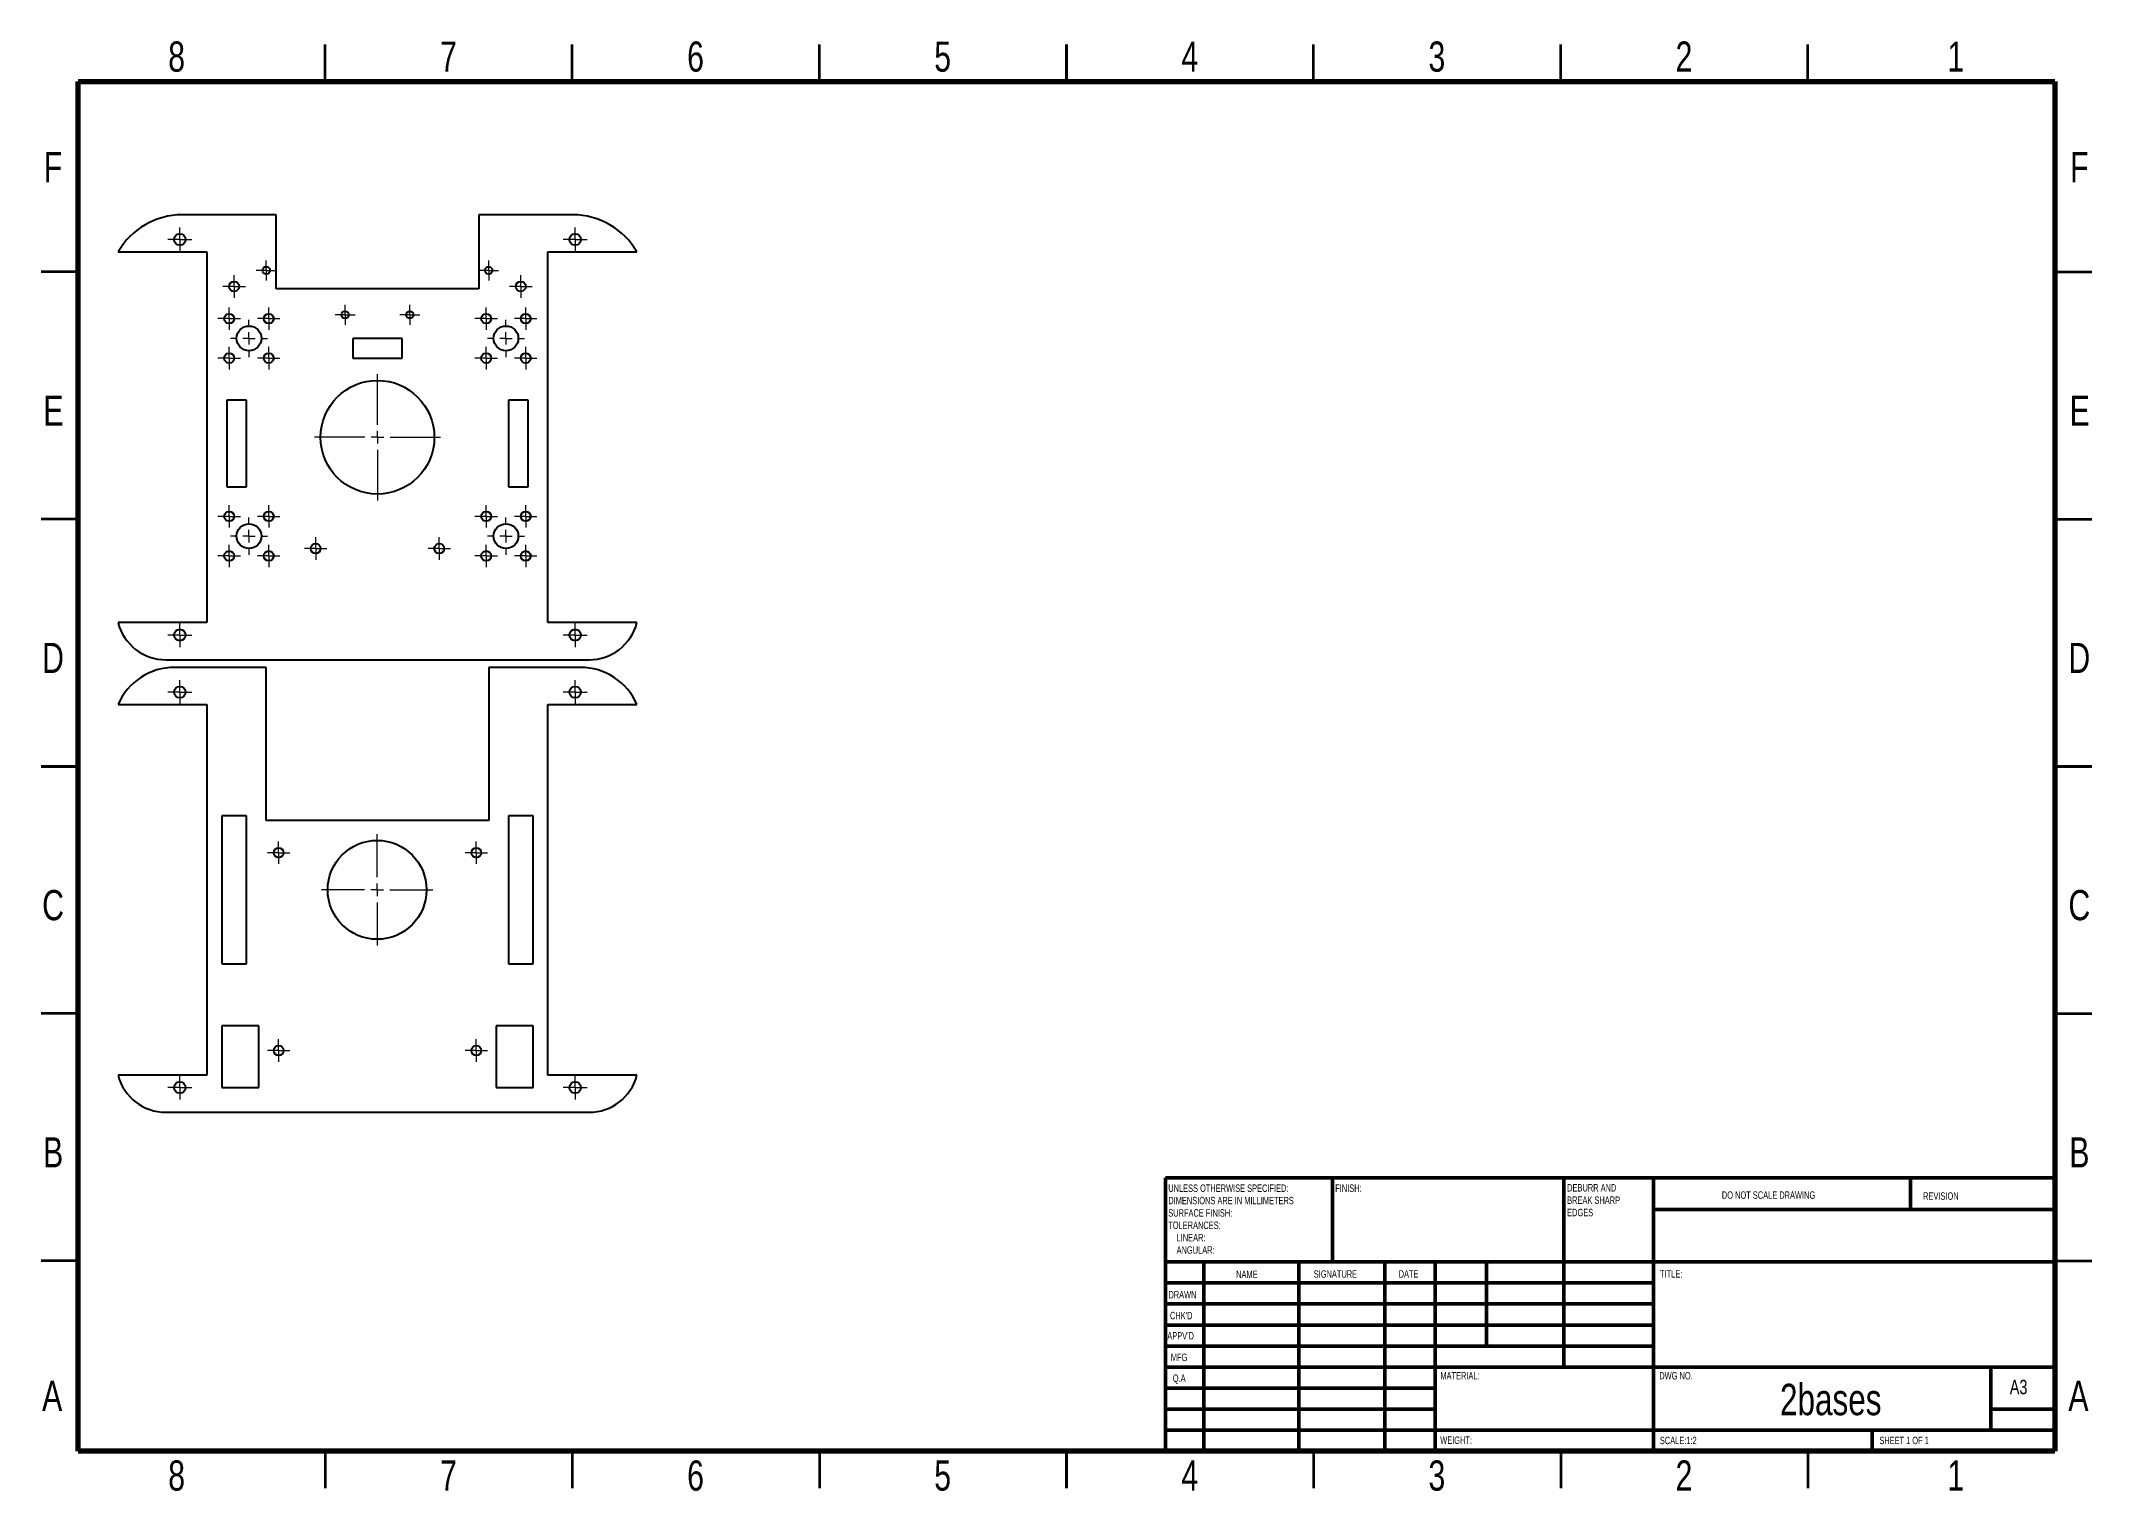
# Model space of a CAD drawing. Header units: millimetres. Extents: x 2 to 418, y 2 to 295.
import ezdxf

# ---------------------------------------------------------------- set-up
doc = ezdxf.new("R2010")
doc.units = ezdxf.units.MM
doc.styles.add('SLDTEXTSTYLE0', font='TXT', dxfattribs={"width": 0.75})
doc.styles.add('SLDTEXTSTYLE1', font='TXT', dxfattribs={"width": 0.686449})
doc.styles.add('SLDTEXTSTYLE2', font='TXT', dxfattribs={"width": 0.6875})

# ---------------------------------------------------------------- blocks, each defined once
blk = doc.blocks.new('SW_CENTERMARKSYMBOL_0')
at = {"color": 0, "linetype": 'Continuous', "lineweight": 18}
for p, q in [((-1.27, 0), (-2.43, 0)), ((0, 0), (-1.27, 0)), ((0, 1.27), (0, 2.43)), ((0, 0), (0, 1.27)), ((0, 0), (0, -1.27)), ((0, 0), (1.27, 0)), ((1.27, 0), (2.43, 0)), ((0, -1.27), (0, -2.43))]:
    blk.add_line(p, q, dxfattribs=at)
blk = doc.blocks.new('SW_CENTERMARKSYMBOL_1')
at = {"color": 0, "linetype": 'Continuous', "lineweight": 18}
for p, q in [((0, 2.54), (0, 12.77)), ((-2.54, 0), (-12.77, 0)), ((0, 0), (-1.27, 0)), ((0, 0), (0, 1.27)), ((0, 0), (0, -1.27)), ((0, 0), (1.27, 0)), ((2.54, 0), (12.77, 0)), ((0, -2.54), (0, -12.77))]:
    blk.add_line(p, q, dxfattribs=at)
blk = doc.blocks.new('SW_CENTERMARKSYMBOL_2')
at = {"color": 0, "linetype": 'Continuous', "lineweight": 18}
for p, q in [((-1.27, 0), (-2.43, 0)), ((0, 0), (-1.27, 0)), ((0, 1.27), (0, 2.43)), ((0, 0), (0, 1.27)), ((0, 0), (0, -1.27)), ((0, 0), (1.27, 0)), ((1.27, 0), (2.43, 0)), ((0, -1.27), (0, -2.43))]:
    blk.add_line(p, q, dxfattribs=at)
blk = doc.blocks.new('SW_CENTERMARKSYMBOL_3')
at = {"color": 0, "linetype": 'Continuous', "lineweight": 18}
for p, q in [((-1.27, 0), (-2.43, 0)), ((0, 0), (-1.27, 0)), ((0, 1.27), (0, 2.43)), ((0, 0), (0, 1.27)), ((0, 0), (0, -1.27)), ((0, 0), (1.27, 0)), ((1.27, 0), (2.43, 0)), ((0, -1.27), (0, -2.43))]:
    blk.add_line(p, q, dxfattribs=at)
blk = doc.blocks.new('SW_CENTERMARKSYMBOL_4')
at = {"color": 0, "linetype": 'Continuous', "lineweight": 18}
for p, q in [((-1.27, 0), (-2.43, 0)), ((0, 0), (-1.27, 0)), ((0, 1.27), (0, 2.43)), ((0, 0), (0, 1.27)), ((0, 0), (0, -1.27)), ((0, 0), (1.27, 0)), ((1.27, 0), (2.43, 0)), ((0, -1.27), (0, -2.43))]:
    blk.add_line(p, q, dxfattribs=at)
blk = doc.blocks.new('SW_CENTERMARKSYMBOL_5')
at = {"color": 0, "linetype": 'Continuous', "lineweight": 18}
for p, q in [((-1.27, 0), (-2.27, 0)), ((0, 0), (-1.27, 0)), ((0, 1.27), (0, 2.27)), ((0, 0), (0, 1.27)), ((0, 0), (0, -1.27)), ((0, 0), (1.27, 0)), ((1.27, 0), (2.27, 0)), ((0, -1.27), (0, -2.27))]:
    blk.add_line(p, q, dxfattribs=at)
blk = doc.blocks.new('SW_CENTERMARKSYMBOL_6')
at = {"color": 0, "linetype": 'Continuous', "lineweight": 18}
for p, q in [((-1.27, 0), (-2.27, 0)), ((0, 0), (-1.27, 0)), ((0, 1.27), (0, 2.27)), ((0, 0), (0, 1.27)), ((0, 0), (0, -1.27)), ((0, 0), (1.27, 0)), ((1.27, 0), (2.27, 0)), ((0, -1.27), (0, -2.27))]:
    blk.add_line(p, q, dxfattribs=at)
blk = doc.blocks.new('SW_CENTERMARKSYMBOL_7')
at = {"color": 0, "linetype": 'Continuous', "lineweight": 18}
for p, q in [((-1.27, 0), (-2.27, 0)), ((0, 0), (-1.27, 0)), ((0, 1.27), (0, 2.27)), ((0, 0), (0, 1.27)), ((0, 0), (0, -1.27)), ((0, 0), (1.27, 0)), ((1.27, 0), (2.27, 0)), ((0, -1.27), (0, -2.27))]:
    blk.add_line(p, q, dxfattribs=at)
blk = doc.blocks.new('SW_CENTERMARKSYMBOL_8')
at = {"color": 0, "linetype": 'Continuous', "lineweight": 18}
for p, q in [((-1.27, 0), (-2.27, 0)), ((0, 0), (-1.27, 0)), ((0, 1.27), (0, 2.27)), ((0, 0), (0, 1.27)), ((0, 0), (0, -1.27)), ((0, 0), (1.27, 0)), ((1.27, 0), (2.27, 0)), ((0, -1.27), (0, -2.27))]:
    blk.add_line(p, q, dxfattribs=at)
blk = doc.blocks.new('SW_CENTERMARKSYMBOL_9')
at = {"color": 0, "linetype": 'Continuous', "lineweight": 18}
for p, q in [((-2.54, 0), (-3.77, 0)), ((0, 0), (-1.27, 0)), ((0, 2.54), (0, 3.77)), ((0, 0), (0, 1.27)), ((0, 0), (0, -1.27)), ((0, 0), (1.27, 0)), ((2.54, 0), (3.77, 0)), ((0, -2.54), (0, -3.77))]:
    blk.add_line(p, q, dxfattribs=at)
blk = doc.blocks.new('SW_CENTERMARKSYMBOL_10')
at = {"color": 0, "linetype": 'Continuous', "lineweight": 18}
for p, q in [((-1.27, 0), (-2.27, 0)), ((0, 0), (-1.27, 0)), ((0, 1.27), (0, 2.27)), ((0, 0), (0, 1.27)), ((0, 0), (0, -1.27)), ((0, 0), (1.27, 0)), ((1.27, 0), (2.27, 0)), ((0, -1.27), (0, -2.27))]:
    blk.add_line(p, q, dxfattribs=at)
blk = doc.blocks.new('SW_CENTERMARKSYMBOL_11')
at = {"color": 0, "linetype": 'Continuous', "lineweight": 18}
for p, q in [((-1.27, 0), (-2.27, 0)), ((0, 0), (-1.27, 0)), ((0, 1.27), (0, 2.27)), ((0, 0), (0, 1.27)), ((0, 0), (0, -1.27)), ((0, 0), (1.27, 0)), ((1.27, 0), (2.27, 0)), ((0, -1.27), (0, -2.27))]:
    blk.add_line(p, q, dxfattribs=at)
blk = doc.blocks.new('SW_CENTERMARKSYMBOL_12')
at = {"color": 0, "linetype": 'Continuous', "lineweight": 18}
for p, q in [((-1.27, 0), (-2.27, 0)), ((0, 0), (-1.27, 0)), ((0, 1.27), (0, 2.27)), ((0, 0), (0, 1.27)), ((0, 0), (0, -1.27)), ((0, 0), (1.27, 0)), ((1.27, 0), (2.27, 0)), ((0, -1.27), (0, -2.27))]:
    blk.add_line(p, q, dxfattribs=at)
blk = doc.blocks.new('SW_CENTERMARKSYMBOL_13')
at = {"color": 0, "linetype": 'Continuous', "lineweight": 18}
for p, q in [((-2.54, 0), (-3.77, 0)), ((0, 0), (-1.27, 0)), ((0, 2.54), (0, 3.77)), ((0, 0), (0, 1.27)), ((0, 0), (0, -1.27)), ((0, 0), (1.27, 0)), ((2.54, 0), (3.77, 0)), ((0, -2.54), (0, -3.77))]:
    blk.add_line(p, q, dxfattribs=at)
blk = doc.blocks.new('SW_CENTERMARKSYMBOL_14')
at = {"color": 0, "linetype": 'Continuous', "lineweight": 18}
for p, q in [((-1.27, 0), (-2.27, 0)), ((0, 0), (-1.27, 0)), ((0, 1.27), (0, 2.27)), ((0, 0), (0, 1.27)), ((0, 0), (0, -1.27)), ((0, 0), (1.27, 0)), ((1.27, 0), (2.27, 0)), ((0, -1.27), (0, -2.27))]:
    blk.add_line(p, q, dxfattribs=at)
blk = doc.blocks.new('SW_CENTERMARKSYMBOL_15')
at = {"color": 0, "linetype": 'Continuous', "lineweight": 18}
for p, q in [((-1.27, 0), (-2.27, 0)), ((0, 0), (-1.27, 0)), ((0, 1.27), (0, 2.27)), ((0, 0), (0, 1.27)), ((0, 0), (0, -1.27)), ((0, 0), (1.27, 0)), ((1.27, 0), (2.27, 0)), ((0, -1.27), (0, -2.27))]:
    blk.add_line(p, q, dxfattribs=at)
blk = doc.blocks.new('SW_CENTERMARKSYMBOL_16')
at = {"color": 0, "linetype": 'Continuous', "lineweight": 18}
for p, q in [((-1.27, 0), (-2.27, 0)), ((0, 0), (-1.27, 0)), ((0, 1.27), (0, 2.27)), ((0, 0), (0, 1.27)), ((0, 0), (0, -1.27)), ((0, 0), (1.27, 0)), ((1.27, 0), (2.27, 0)), ((0, -1.27), (0, -2.27))]:
    blk.add_line(p, q, dxfattribs=at)
blk = doc.blocks.new('SW_CENTERMARKSYMBOL_17')
at = {"color": 0, "linetype": 'Continuous', "lineweight": 18}
for p, q in [((-2.54, 0), (-3.77, 0)), ((0, 0), (-1.27, 0)), ((0, 2.54), (0, 3.77)), ((0, 0), (0, 1.27)), ((0, 0), (0, -1.27)), ((0, 0), (1.27, 0)), ((2.54, 0), (3.77, 0)), ((0, -2.54), (0, -3.77))]:
    blk.add_line(p, q, dxfattribs=at)
blk = doc.blocks.new('SW_CENTERMARKSYMBOL_18')
at = {"color": 0, "linetype": 'Continuous', "lineweight": 18}
for p, q in [((-1.27, 0), (-2.27, 0)), ((0, 0), (-1.27, 0)), ((0, 1.27), (0, 2.27)), ((0, 0), (0, 1.27)), ((0, 0), (0, -1.27)), ((0, 0), (1.27, 0)), ((1.27, 0), (2.27, 0)), ((0, -1.27), (0, -2.27))]:
    blk.add_line(p, q, dxfattribs=at)
blk = doc.blocks.new('SW_CENTERMARKSYMBOL_19')
at = {"color": 0, "linetype": 'Continuous', "lineweight": 18}
for p, q in [((-1.27, 0), (-2.27, 0)), ((0, 0), (-1.27, 0)), ((0, 1.27), (0, 2.27)), ((0, 0), (0, 1.27)), ((0, 0), (0, -1.27)), ((0, 0), (1.27, 0)), ((1.27, 0), (2.27, 0)), ((0, -1.27), (0, -2.27))]:
    blk.add_line(p, q, dxfattribs=at)
blk = doc.blocks.new('SW_CENTERMARKSYMBOL_20')
at = {"color": 0, "linetype": 'Continuous', "lineweight": 18}
for p, q in [((-1.27, 0), (-2.27, 0)), ((0, 0), (-1.27, 0)), ((0, 1.27), (0, 2.27)), ((0, 0), (0, 1.27)), ((0, 0), (0, -1.27)), ((0, 0), (1.27, 0)), ((1.27, 0), (2.27, 0)), ((0, -1.27), (0, -2.27))]:
    blk.add_line(p, q, dxfattribs=at)
blk = doc.blocks.new('SW_CENTERMARKSYMBOL_21')
at = {"color": 0, "linetype": 'Continuous', "lineweight": 18}
for p, q in [((-1.27, 0), (-2.27, 0)), ((0, 0), (-1.27, 0)), ((0, 1.27), (0, 2.27)), ((0, 0), (0, 1.27)), ((0, 0), (0, -1.27)), ((0, 0), (1.27, 0)), ((1.27, 0), (2.27, 0)), ((0, -1.27), (0, -2.27))]:
    blk.add_line(p, q, dxfattribs=at)
blk = doc.blocks.new('SW_CENTERMARKSYMBOL_22')
at = {"color": 0, "linetype": 'Continuous', "lineweight": 18}
for p, q in [((-1.27, 0), (-2.27, 0)), ((0, 0), (-1.27, 0)), ((0, 1.27), (0, 2.27)), ((0, 0), (0, 1.27)), ((0, 0), (0, -1.27)), ((0, 0), (1.27, 0)), ((1.27, 0), (2.27, 0)), ((0, -1.27), (0, -2.27))]:
    blk.add_line(p, q, dxfattribs=at)
blk = doc.blocks.new('SW_CENTERMARKSYMBOL_23')
at = {"color": 0, "linetype": 'Continuous', "lineweight": 18}
for p, q in [((-1.27, 0), (-2.27, 0)), ((0, 0), (-1.27, 0)), ((0, 1.27), (0, 2.27)), ((0, 0), (0, 1.27)), ((0, 0), (0, -1.27)), ((0, 0), (1.27, 0)), ((1.27, 0), (2.27, 0)), ((0, -1.27), (0, -2.27))]:
    blk.add_line(p, q, dxfattribs=at)
blk = doc.blocks.new('SW_CENTERMARKSYMBOL_24')
at = {"color": 0, "linetype": 'Continuous', "lineweight": 18}
for p, q in [((-2.54, 0), (-3.77, 0)), ((0, 0), (-1.27, 0)), ((0, 2.54), (0, 3.77)), ((0, 0), (0, 1.27)), ((0, 0), (0, -1.27)), ((0, 0), (1.27, 0)), ((2.54, 0), (3.77, 0)), ((0, -2.54), (0, -3.77))]:
    blk.add_line(p, q, dxfattribs=at)
blk = doc.blocks.new('SW_CENTERMARKSYMBOL_25')
at = {"color": 0, "linetype": 'Continuous', "lineweight": 18}
for p, q in [((-1.27, 0), (-2.02, 0)), ((0, 0), (-1.27, 0)), ((0, 1.27), (0, 2.02)), ((0, 0), (0, 1.27)), ((0, 0), (0, -1.27)), ((0, 0), (1.27, 0)), ((1.27, 0), (2.02, 0)), ((0, -1.27), (0, -2.02))]:
    blk.add_line(p, q, dxfattribs=at)
blk = doc.blocks.new('SW_CENTERMARKSYMBOL_26')
at = {"color": 0, "linetype": 'Continuous', "lineweight": 18}
for p, q in [((-1.27, 0), (-2.02, 0)), ((0, 0), (-1.27, 0)), ((0, 1.27), (0, 2.02)), ((0, 0), (0, 1.27)), ((0, 0), (0, -1.27)), ((0, 0), (1.27, 0)), ((1.27, 0), (2.02, 0)), ((0, -1.27), (0, -2.02))]:
    blk.add_line(p, q, dxfattribs=at)
blk = doc.blocks.new('SW_CENTERMARKSYMBOL_27')
at = {"color": 0, "linetype": 'Continuous', "lineweight": 18}
for p, q in [((-1.27, 0), (-2.02, 0)), ((0, 0), (-1.27, 0)), ((0, 1.27), (0, 2.02)), ((0, 0), (0, 1.27)), ((0, 0), (0, -1.27)), ((0, 0), (1.27, 0)), ((1.27, 0), (2.02, 0)), ((0, -1.27), (0, -2.02))]:
    blk.add_line(p, q, dxfattribs=at)
blk = doc.blocks.new('SW_CENTERMARKSYMBOL_28')
at = {"color": 0, "linetype": 'Continuous', "lineweight": 18}
for p, q in [((-1.27, 0), (-2.02, 0)), ((0, 0), (-1.27, 0)), ((0, 1.27), (0, 2.02)), ((0, 0), (0, 1.27)), ((0, 0), (0, -1.27)), ((0, 0), (1.27, 0)), ((1.27, 0), (2.02, 0)), ((0, -1.27), (0, -2.02))]:
    blk.add_line(p, q, dxfattribs=at)
blk = doc.blocks.new('SW_CENTERMARKSYMBOL_29')
at = {"color": 0, "linetype": 'Continuous', "lineweight": 18}
for p, q in [((-1.27, 0), (-2.27, 0)), ((0, 0), (-1.27, 0)), ((0, 1.27), (0, 2.27)), ((0, 0), (0, 1.27)), ((0, 0), (0, -1.27)), ((0, 0), (1.27, 0)), ((1.27, 0), (2.27, 0)), ((0, -1.27), (0, -2.27))]:
    blk.add_line(p, q, dxfattribs=at)
blk = doc.blocks.new('SW_CENTERMARKSYMBOL_30')
at = {"color": 0, "linetype": 'Continuous', "lineweight": 18}
for p, q in [((-1.27, 0), (-2.27, 0)), ((0, 0), (-1.27, 0)), ((0, 1.27), (0, 2.27)), ((0, 0), (0, 1.27)), ((0, 0), (0, -1.27)), ((0, 0), (1.27, 0)), ((1.27, 0), (2.27, 0)), ((0, -1.27), (0, -2.27))]:
    blk.add_line(p, q, dxfattribs=at)
blk = doc.blocks.new('SW_CENTERMARKSYMBOL_31')
at = {"color": 0, "linetype": 'Continuous', "lineweight": 18}
for p, q in [((-1.27, 0), (-2.27, 0)), ((0, 0), (-1.27, 0)), ((0, 1.27), (0, 2.27)), ((0, 0), (0, 1.27)), ((0, 0), (0, -1.27)), ((0, 0), (1.27, 0)), ((1.27, 0), (2.27, 0)), ((0, -1.27), (0, -2.27))]:
    blk.add_line(p, q, dxfattribs=at)
blk = doc.blocks.new('SW_CENTERMARKSYMBOL_32')
at = {"color": 0, "linetype": 'Continuous', "lineweight": 18}
for p, q in [((-1.27, 0), (-2.27, 0)), ((0, 0), (-1.27, 0)), ((0, 1.27), (0, 2.27)), ((0, 0), (0, 1.27)), ((0, 0), (0, -1.27)), ((0, 0), (1.27, 0)), ((1.27, 0), (2.27, 0)), ((0, -1.27), (0, -2.27))]:
    blk.add_line(p, q, dxfattribs=at)
blk = doc.blocks.new('SW_CENTERMARKSYMBOL_33')
at = {"color": 0, "linetype": 'Continuous', "lineweight": 18}
for p, q in [((-1.27, 0), (-2.43, 0)), ((0, 0), (-1.27, 0)), ((0, 1.27), (0, 2.43)), ((0, 0), (0, 1.27)), ((0, 0), (0, -1.27)), ((0, 0), (1.27, 0)), ((1.27, 0), (2.43, 0)), ((0, -1.27), (0, -2.43))]:
    blk.add_line(p, q, dxfattribs=at)
blk = doc.blocks.new('SW_CENTERMARKSYMBOL_34')
at = {"color": 0, "linetype": 'Continuous', "lineweight": 18}
for p, q in [((0, 2.54), (0, 11.27)), ((-2.54, 0), (-11.27, 0)), ((0, 0), (-1.27, 0)), ((0, 0), (0, 1.27)), ((0, 0), (0, -1.27)), ((0, 0), (1.27, 0)), ((2.54, 0), (11.27, 0)), ((0, -2.54), (0, -11.27))]:
    blk.add_line(p, q, dxfattribs=at)
blk = doc.blocks.new('SW_CENTERMARKSYMBOL_35')
at = {"color": 0, "linetype": 'Continuous', "lineweight": 18}
for p, q in [((-1.27, 0), (-2.43, 0)), ((0, 0), (-1.27, 0)), ((0, 1.27), (0, 2.43)), ((0, 0), (0, 1.27)), ((0, 0), (0, -1.27)), ((0, 0), (1.27, 0)), ((1.27, 0), (2.43, 0)), ((0, -1.27), (0, -2.43))]:
    blk.add_line(p, q, dxfattribs=at)
blk = doc.blocks.new('SW_CENTERMARKSYMBOL_36')
at = {"color": 0, "linetype": 'Continuous', "lineweight": 18}
for p, q in [((-1.27, 0), (-2.43, 0)), ((0, 0), (-1.27, 0)), ((0, 1.27), (0, 2.43)), ((0, 0), (0, 1.27)), ((0, 0), (0, -1.27)), ((0, 0), (1.27, 0)), ((1.27, 0), (2.43, 0)), ((0, -1.27), (0, -2.43))]:
    blk.add_line(p, q, dxfattribs=at)
blk = doc.blocks.new('SW_CENTERMARKSYMBOL_37')
at = {"color": 0, "linetype": 'Continuous', "lineweight": 18}
for p, q in [((-1.27, 0), (-2.43, 0)), ((0, 0), (-1.27, 0)), ((0, 1.27), (0, 2.43)), ((0, 0), (0, 1.27)), ((0, 0), (0, -1.27)), ((0, 0), (1.27, 0)), ((1.27, 0), (2.43, 0)), ((0, -1.27), (0, -2.43))]:
    blk.add_line(p, q, dxfattribs=at)
blk = doc.blocks.new('SW_CENTERMARKSYMBOL_38')
at = {"color": 0, "linetype": 'Continuous', "lineweight": 18}
for p, q in [((-1.27, 0), (-2.27, 0)), ((0, 0), (-1.27, 0)), ((0, 1.27), (0, 2.27)), ((0, 0), (0, 1.27)), ((0, 0), (0, -1.27)), ((0, 0), (1.27, 0)), ((1.27, 0), (2.27, 0)), ((0, -1.27), (0, -2.27))]:
    blk.add_line(p, q, dxfattribs=at)
blk = doc.blocks.new('SW_CENTERMARKSYMBOL_39')
at = {"color": 0, "linetype": 'Continuous', "lineweight": 18}
for p, q in [((-1.27, 0), (-2.27, 0)), ((0, 0), (-1.27, 0)), ((0, 1.27), (0, 2.27)), ((0, 0), (0, 1.27)), ((0, 0), (0, -1.27)), ((0, 0), (1.27, 0)), ((1.27, 0), (2.27, 0)), ((0, -1.27), (0, -2.27))]:
    blk.add_line(p, q, dxfattribs=at)
blk = doc.blocks.new('SW_CENTERMARKSYMBOL_40')
at = {"color": 0, "linetype": 'Continuous', "lineweight": 18}
for p, q in [((-1.27, 0), (-2.27, 0)), ((0, 0), (-1.27, 0)), ((0, 1.27), (0, 2.27)), ((0, 0), (0, 1.27)), ((0, 0), (0, -1.27)), ((0, 0), (1.27, 0)), ((1.27, 0), (2.27, 0)), ((0, -1.27), (0, -2.27))]:
    blk.add_line(p, q, dxfattribs=at)
blk = doc.blocks.new('SW_CENTERMARKSYMBOL_41')
at = {"color": 0, "linetype": 'Continuous', "lineweight": 18}
for p, q in [((-1.27, 0), (-2.27, 0)), ((0, 0), (-1.27, 0)), ((0, 1.27), (0, 2.27)), ((0, 0), (0, 1.27)), ((0, 0), (0, -1.27)), ((0, 0), (1.27, 0)), ((1.27, 0), (2.27, 0)), ((0, -1.27), (0, -2.27))]:
    blk.add_line(p, q, dxfattribs=at)

msp = doc.modelspace()

# ---------------------------------------------------------------- linework, layer by layer
at = {"color": 7, "linetype": 'Continuous', "lineweight": 35}
for p, q in [((60, 287), (60, 294.5)), ((110, 287), (110, 294.5)), ((160, 287), (160, 294.5)), ((210, 294.5), (210, 287)), ((210, 287), (210, 294.5)), ((260, 287), (260, 294.5)), ((310, 287), (310, 294.5)), ((360, 287), (360, 294.5)), ((10, 248.5), (2.5, 248.5)), ((410, 248.5), (417.5, 248.5)), ((10, 198.5), (2.5, 198.5)), ((410, 198.5), (417.5, 198.5)), ((2.5, 148.5), (10, 148.5)), ((10, 148.5), (2.5, 148.5)), ((417.5, 148.5), (410, 148.5)), ((410, 148.5), (417.5, 148.5)), ((10, 98.5), (2.5, 98.5)), ((410, 98.5), (417.5, 98.5)), ((10, 48.5), (2.5, 48.5)), ((410, 48.5), (417.5, 48.5)), ((60, 10), (60, 2.5)), ((110, 10), (110, 2.5)), ((160, 10), (160, 2.5)), ((210, 2.5), (210, 10)), ((210, 10), (210, 2.5)), ((260, 10), (260, 2.5)), ((310, 10), (310, 2.5)), ((360, 10), (360, 2.5))]:
    msp.add_line(p, q, dxfattribs=at)
at = {"color": 7, "linetype": 'Continuous', "lineweight": 70}
for p, q in [((10, 10), (10, 287)), ((10, 287), (410, 287)), ((410, 287), (410, 10)), ((410, 10), (10, 10))]:
    msp.add_line(p, q, dxfattribs=at)
at = {"color": 7, "linetype": 'Continuous', "lineweight": 25}
for p, q in [((50.08, 260.06), (31.08, 260.06)), ((50.08, 245.06), (50.08, 260.06)), ((91.08, 260.06), (91.08, 245.06)), ((110.09, 260.06), (91.08, 260.06)), ((18.08, 252.56), (36.08, 252.56)), ((36.08, 252.56), (36.08, 177.56)), ((105.08, 252.56), (123.08, 252.56)), ((105.08, 177.56), (105.08, 252.56)), ((91.08, 245.06), (50.08, 245.06)), ((75.58, 235.06), (65.58, 235.06)), ((65.58, 235.06), (65.58, 231.06)), ((75.58, 231.06), (75.58, 235.06)), ((65.58, 231.06), (75.58, 231.06)), ((44.08, 222.56), (40.08, 222.56)), ((40.08, 222.56), (40.08, 205.06)), ((44.08, 205.06), (44.08, 222.56)), ((101.08, 222.56), (97.08, 222.56)), ((97.08, 222.56), (97.08, 205.06)), ((101.08, 205.06), (101.08, 222.56)), ((40.08, 205.06), (44.08, 205.06)), ((97.08, 205.06), (101.08, 205.06)), ((36.08, 177.56), (18.08, 177.56)), ((123.08, 177.56), (105.08, 177.56)), ((27.77, 170.06), (113.4, 170.06)), ((48.08, 168.52), (29.54, 168.52)), ((48.08, 137.52), (48.08, 168.52)), ((93.08, 168.52), (93.08, 137.52)), ((111.63, 168.52), (93.08, 168.52)), ((18.08, 161.02), (36.08, 161.02)), ((36.08, 161.02), (36.08, 86.02)), ((105.08, 86.02), (105.08, 161.02)), ((105.08, 161.02), (123.08, 161.02)), ((44.08, 138.52), (39.08, 138.52)), ((39.08, 138.52), (39.08, 108.52)), ((44.08, 108.52), (44.08, 138.52)), ((93.08, 137.52), (48.08, 137.52)), ((102.08, 138.52), (97.08, 138.52)), ((97.08, 138.52), (97.08, 108.52)), ((102.08, 108.52), (102.08, 138.52)), ((39.08, 108.52), (44.08, 108.52)), ((97.08, 108.52), (102.08, 108.52)), ((46.58, 96.02), (39.08, 96.02)), ((39.08, 96.02), (39.08, 83.52)), ((46.58, 83.52), (46.58, 96.02)), ((102.08, 96.02), (94.58, 96.02)), ((94.58, 96.02), (94.58, 83.52)), ((102.08, 83.52), (102.08, 96.02)), ((36.08, 86.02), (18.08, 86.02)), ((39.08, 83.52), (46.58, 83.52)), ((94.58, 83.52), (102.08, 83.52)), ((123.08, 86.02), (105.08, 86.02)), ((27.77, 78.52), (113.4, 78.52))]:
    msp.add_line(p, q, dxfattribs=at)
at = {"color": 7, "linetype": 'Continuous', "lineweight": 50}
for p, q in [((230, 65.25), (410, 65.25)), ((230, 65.25), (230, 10)), ((263.8, 48.25), (263.8, 65.25)), ((310.6, 65.25), (310.6, 27)), ((328.8, 65.25), (328.8, 10)), ((380.8, 58.88), (380.8, 65.25)), ((410, 58.88), (328.8, 58.88)), ((410, 48.25), (230, 48.25)), ((237.8, 48.25), (237.8, 10)), ((256.99, 48.25), (256.99, 10)), ((274.4, 48.25), (274.4, 10)), ((284.6, 10), (284.6, 48.25)), ((295, 31.25), (295, 48.25)), ((328.8, 44), (230, 44)), ((328.8, 39.75), (230, 39.75)), ((328.8, 35.5), (230, 35.5)), ((328.8, 31.25), (230, 31.25)), ((284.6, 27), (230, 27)), ((284.6, 27), (410, 27)), ((397, 14.25), (397, 27)), ((284.6, 22.75), (230, 22.75)), ((284.6, 18.5), (230, 18.5)), ((410, 18.5), (397, 18.5)), ((230, 14.25), (410, 14.25)), ((373, 10), (373, 14.25))]:
    msp.add_line(p, q, dxfattribs=at)
at = {"color": 7, "linetype": 'Continuous', "lineweight": 25}
for centre, radius in [((30.58, 255.06), 1.16), ((110.58, 255.06), 1.16), ((48.08, 248.81), 0.75), ((93.08, 248.81), 0.75), ((41.58, 245.56), 1), ((99.58, 245.56), 1), ((40.58, 239.06), 1), ((44.58, 235.06), 2.5), ((48.58, 239.06), 1), ((64.03, 239.81), 0.75), ((77.13, 239.81), 0.75), ((92.58, 239.06), 1), ((96.58, 235.06), 2.5), ((100.58, 239.06), 1), ((40.58, 231.06), 1), ((48.58, 231.06), 1), ((92.58, 231.06), 1), ((100.58, 231.06), 1), ((70.58, 215.06), 11.5), ((40.58, 199.06), 1), ((48.58, 199.06), 1), ((92.58, 199.06), 1), ((100.58, 199.06), 1), ((44.58, 195.06), 2.5), ((96.58, 195.06), 2.5), ((40.58, 191.06), 1), ((48.58, 191.06), 1), ((58.08, 192.56), 1), ((83.08, 192.56), 1), ((92.58, 191.06), 1), ((100.58, 191.06), 1), ((30.58, 175.06), 1.16), ((110.58, 175.06), 1.16), ((30.58, 163.52), 1.16), ((110.58, 163.52), 1.16), ((70.51, 123.52), 10), ((50.58, 131.02), 1), ((90.58, 131.02), 1), ((50.58, 91.02), 1), ((90.58, 91.02), 1), ((30.58, 83.52), 1.16), ((110.58, 83.52), 1.16)]:
    msp.add_circle(centre, radius, dxfattribs=at)
for centre, radius, start, end in [((31.08, 245.06), 15, 90, 150), ((110.09, 245.06), 15, 30, 90), ((27.77, 180.06), 10, 194.4775, 270), ((113.4, 180.06), 10, 270, 345.5225), ((29.54, 156.02), 12.5, 90, 156.4218), ((111.63, 156.02), 12.5, 23.5782, 90), ((27.77, 88.52), 10, 194.4775, 270), ((113.4, 88.52), 10, 270, 345.5225)]:
    msp.add_arc(centre, radius, start, end, dxfattribs=at)

# ---------------------------------------------------------------- block references
at = {"color": 7, "linetype": 'Continuous', "lineweight": 0}
for name, p in [('SW_CENTERMARKSYMBOL_2', (30.58, 255.06)), ('SW_CENTERMARKSYMBOL_3', (110.58, 255.06)), ('SW_CENTERMARKSYMBOL_25', (48.08, 248.81)), ('SW_CENTERMARKSYMBOL_26', (93.08, 248.81)), ('SW_CENTERMARKSYMBOL_32', (41.58, 245.56)), ('SW_CENTERMARKSYMBOL_31', (99.58, 245.56)), ('SW_CENTERMARKSYMBOL_11', (40.58, 239.06)), ('SW_CENTERMARKSYMBOL_10', (48.58, 239.06)), ('SW_CENTERMARKSYMBOL_27', (64.03, 239.81)), ('SW_CENTERMARKSYMBOL_28', (77.13, 239.81)), ('SW_CENTERMARKSYMBOL_21', (92.58, 239.06)), ('SW_CENTERMARKSYMBOL_23', (100.58, 239.06)), ('SW_CENTERMARKSYMBOL_13', (44.58, 235.06)), ('SW_CENTERMARKSYMBOL_24', (96.58, 235.06)), ('SW_CENTERMARKSYMBOL_14', (40.58, 231.06)), ('SW_CENTERMARKSYMBOL_12', (48.58, 231.06)), ('SW_CENTERMARKSYMBOL_20', (92.58, 231.06)), ('SW_CENTERMARKSYMBOL_22', (100.58, 231.06)), ('SW_CENTERMARKSYMBOL_1', (70.58, 215.06)), ('SW_CENTERMARKSYMBOL_8', (40.58, 199.06)), ('SW_CENTERMARKSYMBOL_7', (48.58, 199.06)), ('SW_CENTERMARKSYMBOL_15', (92.58, 199.06)), ('SW_CENTERMARKSYMBOL_19', (100.58, 199.06)), ('SW_CENTERMARKSYMBOL_9', (44.58, 195.06)), ('SW_CENTERMARKSYMBOL_17', (96.58, 195.06)), ('SW_CENTERMARKSYMBOL_5', (40.58, 191.06)), ('SW_CENTERMARKSYMBOL_6', (48.58, 191.06)), ('SW_CENTERMARKSYMBOL_29', (58.08, 192.56)), ('SW_CENTERMARKSYMBOL_30', (83.08, 192.56)), ('SW_CENTERMARKSYMBOL_16', (92.58, 191.06)), ('SW_CENTERMARKSYMBOL_18', (100.58, 191.06)), ('SW_CENTERMARKSYMBOL_0', (30.58, 175.06)), ('SW_CENTERMARKSYMBOL_4', (110.58, 175.06)), ('SW_CENTERMARKSYMBOL_35', (30.58, 163.52)), ('SW_CENTERMARKSYMBOL_36', (110.58, 163.52)), ('SW_CENTERMARKSYMBOL_40', (50.58, 131.02)), ('SW_CENTERMARKSYMBOL_34', (70.51, 123.52)), ('SW_CENTERMARKSYMBOL_41', (90.58, 131.02)), ('SW_CENTERMARKSYMBOL_38', (50.58, 91.02)), ('SW_CENTERMARKSYMBOL_39', (90.58, 91.02)), ('SW_CENTERMARKSYMBOL_33', (30.58, 83.52)), ('SW_CENTERMARKSYMBOL_37', (110.58, 83.52))]:
    msp.add_blockref(name, p, dxfattribs=at)

# ---------------------------------------------------------------- texts
for s, insert, char_height, attachment_point, style in [('8', (29.94, 295.11), 6.1, 2, 'SLDTEXTSTYLE0'), ('7', (84.94, 295.11), 6.1, 2, 'SLDTEXTSTYLE0'), ('6', (134.94, 295.11), 6.1, 2, 'SLDTEXTSTYLE0'), ('5', (184.94, 295.11), 6.1, 2, 'SLDTEXTSTYLE0'), ('4', (234.94, 295.11), 6.1, 2, 'SLDTEXTSTYLE0'), ('3', (284.94, 295.11), 6.1, 2, 'SLDTEXTSTYLE0'), ('2', (334.94, 295.11), 6.1, 2, 'SLDTEXTSTYLE0'), ('1', (389.94, 295.11), 6.1, 2, 'SLDTEXTSTYLE0'), ('F', (4.94, 272.73), 6.1, 2, 'SLDTEXTSTYLE0'), ('F', (414.94, 272.73), 6.1, 2, 'SLDTEXTSTYLE0'), ('E', (5.01, 223.48), 6.1, 2, 'SLDTEXTSTYLE0'), ('E', (415.01, 223.48), 6.1, 2, 'SLDTEXTSTYLE0'), ('D', (4.93, 173.48), 6.1, 2, 'SLDTEXTSTYLE0'), ('D', (414.93, 173.48), 6.1, 2, 'SLDTEXTSTYLE0'), ('C', (4.94, 123.48), 6.1, 2, 'SLDTEXTSTYLE0'), ('C', (414.94, 123.48), 6.1, 2, 'SLDTEXTSTYLE0'), ('B', (4.95, 73.48), 6.1, 2, 'SLDTEXTSTYLE0'), ('B', (414.95, 73.48), 6.1, 2, 'SLDTEXTSTYLE0'), ('UNLESS OTHERWISE SPECIFIED:', (230.59, 63.92), 1.5, 1, 'SLDTEXTSTYLE0'), ('FINISH:', (264.37, 63.92), 1.5, 1, 'SLDTEXTSTYLE0'), ('DEBURR AND', (311.31, 64), 1.5, 1, 'SLDTEXTSTYLE0'), ('DO NOT SCALE DRAWING', (342.61, 62.53), 1.5, 1, 'SLDTEXTSTYLE0'), ('REVISION', (383.33, 62.33), 1.5, 1, 'SLDTEXTSTYLE0'), ('SURFACE FINISH:', (230.59, 58.92), 1.5, 1, 'SLDTEXTSTYLE0'), ('DIMENSIONS ARE IN MILLIMETERS', (230.59, 61.42), 1.5, 1, 'SLDTEXTSTYLE0'), ('BREAK SHARP', (311.31, 61.5), 1.5, 1, 'SLDTEXTSTYLE0'), ('EDGES', (311.31, 59), 1.5, 1, 'SLDTEXTSTYLE0'), ('TOLERANCES:', (230.59, 56.42), 1.5, 1, 'SLDTEXTSTYLE0'), ('ANGULAR:', (232.28, 51.42), 1.5, 1, 'SLDTEXTSTYLE0'), ('LINEAR:', (232.28, 53.92), 1.5, 1, 'SLDTEXTSTYLE0'), ('NAME', (244.32, 46.5), 1.5, 1, 'SLDTEXTSTYLE0'), ('SIGNATURE', (260.03, 46.56), 1.5, 1, 'SLDTEXTSTYLE0'), ('DATE', (277.21, 46.58), 1.5, 1, 'SLDTEXTSTYLE0'), ('TITLE:', (330.09, 46.58), 1.5, 1, 'SLDTEXTSTYLE0'), ('DRAWN', (230.64, 42.38), 1.5, 1, 'SLDTEXTSTYLE1'), ("CHK'D", (230.94, 38.16), 1.5, 1, 'SLDTEXTSTYLE0'), ("APPV'D", (230.4, 34.07), 1.5, 1, 'SLDTEXTSTYLE0'), ('MFG', (231.12, 29.72), 1.5, 1, 'SLDTEXTSTYLE0'), ('Q.A', (231.51, 25.5), 1.5, 1, 'SLDTEXTSTYLE0'), ('MATERIAL:', (285.65, 25.99), 1.5, 1, 'SLDTEXTSTYLE0'), ('DWG NO.', (329.95, 25.99), 1.5, 1, 'SLDTEXTSTYLE0'), ('A', (4.76, 24.23), 6.1, 2, 'SLDTEXTSTYLE0'), ('2bases', (364.64, 23.61), 6.35, 2, 'SLDTEXTSTYLE0'), ('A3', (400.87, 24.41), 2.91, 1, 'SLDTEXTSTYLE0'), ('A', (414.76, 24.23), 6.1, 2, 'SLDTEXTSTYLE0'), ('WEIGHT:', (285.62, 12.95), 1.499, 1, 'SLDTEXTSTYLE0'), ('SCALE:1:2', (330.07, 12.9), 1.5, 1, 'SLDTEXTSTYLE0'), ('SHEET 1 OF 1', (374.48, 12.9), 1.5, 1, 'SLDTEXTSTYLE2'), ('8', (29.94, 8.11), 6.1, 2, 'SLDTEXTSTYLE0'), ('7', (84.94, 8.11), 6.1, 2, 'SLDTEXTSTYLE0'), ('6', (134.94, 8.11), 6.1, 2, 'SLDTEXTSTYLE0'), ('5', (184.94, 8.11), 6.1, 2, 'SLDTEXTSTYLE0'), ('4', (234.94, 8.11), 6.1, 2, 'SLDTEXTSTYLE0'), ('3', (284.94, 8.11), 6.1, 2, 'SLDTEXTSTYLE0'), ('2', (334.94, 8.11), 6.1, 2, 'SLDTEXTSTYLE0'), ('1', (389.94, 8.11), 6.1, 2, 'SLDTEXTSTYLE0')]:
    msp.add_mtext(s, dxfattribs=dict(at, insert=insert, char_height=char_height, attachment_point=attachment_point, style=style))

doc.saveas('drawing.dxf')
